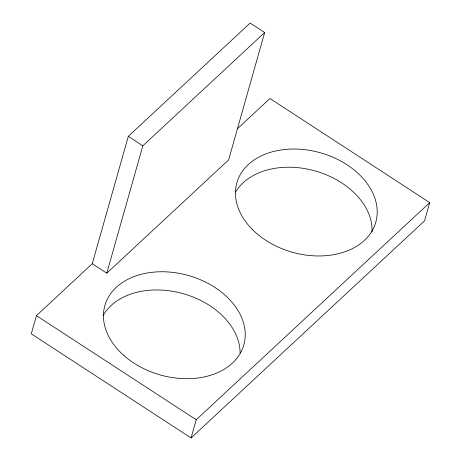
<?xml version="1.0" encoding="UTF-8"?>
<svg xmlns="http://www.w3.org/2000/svg" width="461" height="461" viewBox="0 0 461 461"><rect width="100%" height="100%" fill="white"/><g stroke="black" fill="none" stroke-linecap="round" stroke-linejoin="round"><path stroke-width="0.69" d="M92.263 263.721L106.791 273.183L228.621 159.898L264.666 32.512L250.139 23.05L128.308 136.335L92.263 263.721L36.425 315.641L31.279 333.839L191.073 437.95L424.575 220.819L429.721 202.621L269.927 98.51L237.271 128.878M106.791 273.183L142.835 145.803L264.666 32.512M191.073 437.95L196.219 419.752L429.721 202.621M128.308 136.335L142.835 145.803M36.425 315.641L196.219 419.752M235.611 191.989A72.21 51.678 15.8 0 1 316.2 171.244A72.21 51.678 15.8 0 1 372.021 232.039M103.126 315.589A72.21 51.678 15.8 0 1 182.418 293.461A72.21 51.678 15.8 0 1 240.089 353.057M252.536 229.653A72.21 51.678 15.8 0 0 373.208 228.817A72.21 51.678 15.8 0 0 293.236 149.03A72.21 51.678 15.8 0 0 252.536 229.653M123.997 355.61A72.21 51.678 15.8 0 0 242.74 348.141A72.21 51.678 15.8 0 0 156.302 271.927A72.21 51.678 15.8 0 0 123.997 355.61"/></g></svg>
